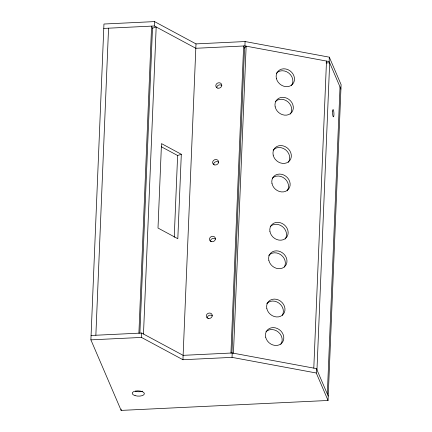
<?xml version="1.0" encoding="UTF-8"?>
<svg xmlns="http://www.w3.org/2000/svg" width="432" height="432" viewBox="0 0 432 432"><rect width="100%" height="100%" fill="white"/><g stroke="black" fill="none" stroke-linecap="round" stroke-linejoin="round"><path stroke-width="0.65" d="M90.898 339.854L103.955 24.025L154.532 21.6L195.998 43.897L245.095 41.542L329.324 57.17L341.102 84.645L328.045 400.475L121.133 410.4L90.898 339.854L141.475 337.43L182.941 359.726L232.038 357.372L316.267 373L328.045 400.475M95.861 335.237L108.556 28.183M121.133 410.4L121.187 409.147M138.899 333.175L151.589 26.12L152.491 28.22L139.882 333.256M141.475 337.43L141.658 333.045L91.082 335.47M340.918 89.035L329.146 61.555L244.912 45.927L195.815 48.281L154.348 25.985L154.532 21.6M143.489 334.028L156.179 26.973L152.491 28.22M174.236 237.271L177.617 155.509L161.293 146.734M181.305 154.262L177.817 238.702L157.999 228.047L161.487 143.608L181.305 154.262L177.617 155.509M182.941 359.726L195.998 43.897M230.942 353.047L243.632 45.986L244.534 48.092L231.925 353.128M232.038 357.372L232.222 352.982L183.125 355.342L141.658 333.045M244.912 45.927L245.095 41.542M233.453 353.214L246.143 46.154L244.534 48.092M313.799 368.123L326.495 61.063M316.267 373L316.451 368.615L232.222 352.982M329.146 61.555L329.324 57.17M316.969 369.824L329.665 62.77L326.079 62.942M327.326 393.989L340.022 86.929M103.772 28.415L154.348 25.985M316.451 368.615L328.228 396.09M142.625 391.171A6.086 2.63 2.4 0 1 135.259 391.235M207.171 318.022A3.046 2.689 -23.2 0 1 209.12 315.403A3.046 2.689 -23.2 0 1 212.35 315.841M210.346 241.261A3.046 2.689 -23.2 0 1 212.296 238.637A3.046 2.689 -23.2 0 1 215.525 239.074M213.516 164.495A3.046 2.689 -23.2 0 1 215.465 161.876A3.046 2.689 -23.2 0 1 218.7 162.313M216.691 87.734A3.046 2.689 -23.2 0 1 218.641 85.109A3.046 2.689 -23.2 0 1 221.87 85.547M265.95 331.781A9.736 8.338 39.8 0 1 278.413 332.127A9.736 8.338 39.8 0 1 280.784 344.336M266.755 303.674A9.736 8.338 39.8 0 1 279.094 303.215A9.736 8.338 39.8 0 1 282.263 315.371M268.699 255.485A9.736 8.338 39.8 0 1 281.011 254.907A9.736 8.338 39.8 0 1 284.305 267.052M270.227 226.579A9.736 8.338 39.8 0 1 282.679 226.773A9.736 8.338 39.8 0 1 285.19 238.982M272.349 178.2A9.736 8.338 39.8 0 1 284.828 178.659A9.736 8.338 39.8 0 1 287.086 190.874M273.1 150.147A9.736 8.338 39.8 0 1 285.692 149.882A9.736 8.338 39.8 0 1 288.306 162.297M275.47 101.488A9.736 8.338 39.8 0 1 287.933 101.833A9.736 8.338 39.8 0 1 290.304 114.043M276.275 73.381A9.736 8.338 39.8 0 1 288.868 73.121A9.736 8.338 39.8 0 1 291.481 85.531M135.076 395.626A6.086 2.63 2.4 0 0 144.369 393.784A6.086 2.63 2.4 0 0 135.421 391.073A6.086 2.63 2.4 0 0 135.076 395.626M208.375 318.465A3.046 2.689 -23.2 0 0 212.177 314.933A3.046 2.689 -23.2 0 0 207.225 313.94A3.046 2.689 -23.2 0 0 208.375 318.465M211.55 241.699A3.046 2.689 -23.2 0 0 215.347 238.167A3.046 2.689 -23.2 0 0 210.4 237.179A3.046 2.689 -23.2 0 0 211.55 241.699M214.72 164.938A3.046 2.689 -23.2 0 0 218.522 161.401A3.046 2.689 -23.2 0 0 213.57 160.412A3.046 2.689 -23.2 0 0 214.72 164.938M217.895 88.171A3.046 2.689 -23.2 0 0 221.697 84.64A3.046 2.689 -23.2 0 0 216.745 83.651A3.046 2.689 -23.2 0 0 217.895 88.171M265.658 337.165A9.736 8.338 39.8 0 0 280.859 343.948A9.736 8.338 39.8 0 0 277.349 328.509A9.736 8.338 39.8 0 0 265.658 337.165M266.836 308.653A9.736 8.338 39.8 0 0 282.037 315.436A9.736 8.338 39.8 0 0 278.527 299.997A9.736 8.338 39.8 0 0 266.836 308.653M268.855 260.491A9.736 8.338 39.8 0 0 284.099 267.133A9.736 8.338 39.8 0 0 280.438 251.705A9.736 8.338 39.8 0 0 268.855 260.491M269.914 231.412A9.736 8.338 39.8 0 0 284.845 238.928A9.736 8.338 39.8 0 0 282.166 223.452A9.736 8.338 39.8 0 0 269.914 231.412M271.987 183.551A9.736 8.338 39.8 0 0 287.145 190.469A9.736 8.338 39.8 0 0 283.781 175.014A9.736 8.338 39.8 0 0 271.987 183.551M273.186 155.126A9.736 8.338 39.8 0 0 288.387 161.908A9.736 8.338 39.8 0 0 284.877 146.47A9.736 8.338 39.8 0 0 273.186 155.126M275.179 106.871A9.736 8.338 39.8 0 0 290.38 113.659A9.736 8.338 39.8 0 0 286.87 98.215A9.736 8.338 39.8 0 0 275.179 106.871M276.356 78.359A9.736 8.338 39.8 0 0 291.557 85.142A9.736 8.338 39.8 0 0 288.047 69.703A9.736 8.338 39.8 0 0 276.356 78.359M332.618 111.035A3.65 0.67 87.3 0 0 333.342 116.851A3.65 0.67 87.3 0 0 333.806 111.812A3.65 0.67 87.3 0 0 332.618 111.035"/></g></svg>
